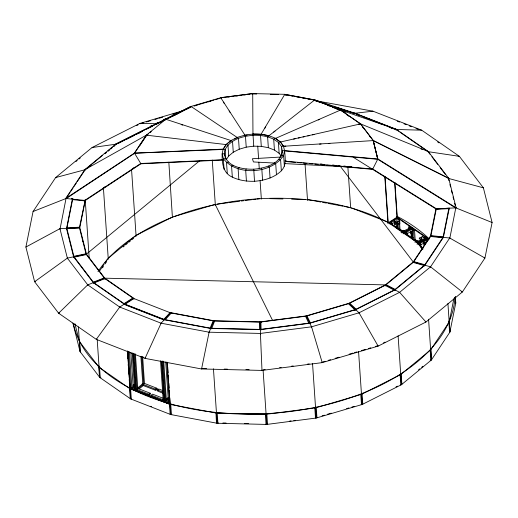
<?xml version="1.0" encoding="UTF-8"?>
<svg xmlns="http://www.w3.org/2000/svg" width="518" height="518" viewBox="0 0 518 518"><rect width="100%" height="100%" fill="white"/><g stroke="black" fill="none" stroke-linecap="round" stroke-linejoin="round"><path stroke-width="0.78" d="M262.6 134.868L261.091 134.246L284.777 94.328L314.724 99.935L354.785 113.131L396.205 129.28L395.83 129.545L396.302 129.876M267.948 135.871L268.654 136.001L314.666 99.968L340.501 110.043L360.476 123.899L373.206 140.585L377.836 158.987L372.617 169.334L333.372 165.805M313.571 100.22L313.027 100.039L314.653 100.298L314.653 99.961L284.706 94.354L284.706 94.69L284.725 94.315L252.68 93.59L220.746 97.721L191.045 106.449L115.883 144.056L116.861 143.985M268.654 136.001L268.667 135.671L261.091 134.246L252.978 134.052M256.695 94.023L252.693 93.926L252.635 93.557L220.726 97.688L244.897 135.094C255.031 133.262 265.786 133.773 275.2 138.215L275.181 138.552L340.52 110.049L340.954 110.697M428.256 151.509L396.257 129.306L340.617 110.023L314.666 99.968M345.791 112.212L340.501 110.043M358.87 124.573L360.476 123.899L280.225 142.049L275.213 138.222L273.698 139.187C262.723 134.007 249.78 134.298 238.494 138.345C231.514 141.155 223.536 146.872 224.365 155.335M253.749 169.192L254.513 181.287C264.206 180.536 274.249 177.771 281.345 170.785C286.758 165.339 285.12 157.44 284.583 150.602L282.485 150.719C280.795 163.928 265.061 168.279 253.749 169.192C242.709 169.522 226.502 166.809 224.262 153.781L222.164 153.891C221.892 162.73 223.012 173.219 232.329 177.124C239.232 180.452 246.918 181.514 254.513 181.287M332.414 107.226L340.481 110.373L340.663 110.049L360.625 123.899L428.282 151.534L448.692 178.283L456.125 207.809L455.555 207.86L377.79 159.291L373.206 140.585L281.397 146.387L278.399 142.45L273.698 139.187L274.436 150.058L279.144 153.328L281.28 156.138M373.219 140.611L377.79 159.291L284.602 150.913L283.417 145.959L280.264 141.731M314.827 100.544L372.96 111.176L421.71 130.193L459.375 156.339L483.385 187.827L492.1 222.52L484.932 258.042L462.367 291.984L425.945 322.021L378.14 346.115L322.222 362.626L261.991 370.422L201.56 368.971L145.04 358.378L96.29 339.361L58.625 313.215L34.615 281.727L25.9 247.034L33.068 211.512L55.633 177.57L92.055 147.533L139.86 123.433L184.285 110.321M59.991 229.273L66.032 198.498L85.269 200.479L89.225 258.521M66.485 228.93L72.332 199.152L72.371 199.76M72.695 199.184L66.822 228.302L73.964 256.734L93.641 282.543L124.514 303.975L164.471 319.561L210.794 328.244L260.327 329.429L309.693 323.044L355.523 309.511L394.703 289.763L424.559 265.138L443.052 237.322L448.899 208.204M96.814 339.025L96.29 339.361L119.716 307.057L133.566 298.154L104.791 278.179L86.454 254.124L79.791 227.622L85.269 200.479M226.301 159.609L228.716 155.976L233.262 152.227L232.524 141.349L231.022 140.566L226.146 144.587L223.122 149.132L222.164 153.891L223.329 158.534L224.074 169.412M145.409 357.977L145.04 358.378L161.111 323.206L170.81 312.684L213.992 320.778L260.159 321.885L306.17 315.928L348.892 303.315L385.411 284.906L413.241 261.959L430.477 236.027L435.929 208.89L353.652 157.491M436.305 208.871L430.846 236.072L413.571 262.05L385.683 285.049L349.087 303.496L306.274 316.135L260.166 322.105L213.902 320.992L170.629 312.885L133.301 298.323L104.468 278.308L86.085 254.196L79.416 227.642L85.179 200.026M284.369 166.239L283.624 155.361L284.583 150.608L377.946 159L456.125 207.828L435.955 208.89L449.274 208.184L443.414 237.361L424.883 265.235L394.975 289.905L355.717 309.693L309.796 323.251L260.334 329.649L210.703 328.457L164.29 319.761L124.249 304.144L93.318 282.673L73.601 256.811L66.446 228.321M449.753 238.617L455.801 207.847L492.1 222.52M74.922 323.744L79.371 341.453L99.087 367.314L130.018 388.778L170.059 404.396L216.472 413.099L266.103 414.29L315.566 407.886L361.486 394.334L400.744 374.546L430.659 349.87L449.19 322.002L453.872 298.769M72.908 323.122L80.063 351.605L99.78 377.467L130.711 398.938L170.752 414.555L217.165 423.258L266.796 424.43L316.252 418.026L362.179 404.487L401.437 384.699L431.352 360.029L449.877 332.155L455.769 302.985L455.341 296.73M213.992 320.778L209.104 332.2L201.56 368.971L201.748 368.538M314.653 100.298L314.724 99.935M340.481 110.373L340.617 110.023M246.199 169.01L245.681 170.215L246.426 181.093M210.101 328.114L213.202 320.862M214.64 321.011L211.584 328.872M215.954 412.535L216.466 423.122M218.104 422.837L217.916 423.271L217.223 413.118M264.75 128.393L265.566 127.02M285.211 95.157L285.405 94.82L286.991 95.118M134.874 153.056L66.259 198.543L65.721 198.465L84.874 169.639L115.831 144.088L190.987 106.475L191.155 106.812L171.827 116.395M66.479 197.831L70.047 192.469M70.934 191.129L73.161 187.775M74.055 186.435L76.282 183.087M77.176 181.747L85.192 169.684L102.512 155.4M66.259 198.543L66.544 198.122M84.984 200.019L84.706 200.44L140.734 163.487L223.038 159.738M65.721 198.465L134.35 153.205L146.296 135.217L146.542 135.489L139.692 145.804M223.057 160.043L140.915 163.792L134.512 153.16L146.464 135.179L226.094 144.574L230.97 140.553M99.709 270.817L104.124 264.18M104.979 262.891L107.627 258.909M102.532 267.832L103.412 266.505M105.18 263.843L106.507 261.849M134.35 153.205L223.141 149.437L226.081 144.58M79.791 227.622L59.946 228.665L67.353 258.119L87.736 284.855L119.716 307.057L161.111 323.206L209.104 332.2L260.418 333.43L311.558 326.813L359.039 312.794L399.624 292.333L430.555 266.828L449.715 238.008L484.932 258.042L484.207 257.964M373.167 140.902L373.381 140.605L360.651 123.925L360.444 124.223L358.514 122.883M335.936 107.349L355.083 113.662L354.474 113.423L354.726 113.112L351.58 112.523M239.141 167.683L238.118 168.797L238.856 179.675M268.635 135.697L267.605 136.81L268.35 147.688L274.436 150.058M165.171 319.69L171.322 313.014M372.591 111.571L372.96 111.176L354.636 113.306L354.675 113.915M170.059 404.396L130.283 388.61L129.778 387.684M171.128 404.131L170.759 404.532L171.452 414.685L171.821 414.29M425.407 321.743L425.945 322.021L399.624 292.333L385.411 284.906L104.791 278.179L87.736 284.855L58.625 313.215L59.272 312.963M75.978 161.512L77.208 160.502M79.053 158.974L80.284 157.964M104.986 153.36L106.222 152.337M108.081 150.809L109.317 149.786M110.554 148.763L112.412 147.235M113.649 146.218L115.501 144.684M233.262 152.227L239.232 149.216L238.494 138.345L191.09 106.481L165.773 119.25L146.329 135.192L84.874 169.639L85.839 169.392M87.354 168.331L88.597 167.301M89.847 166.272L91.09 165.242M104.986 153.781L106.229 152.752M108.1 151.211L109.35 150.181M110.593 149.152L111.843 148.122M113.714 146.575L114.957 145.552M148.407 133.955L146.542 135.496L146.329 135.192M150.058 132.595L151.282 131.585M165.378 119.949L165.773 119.25L230.983 140.546L237.419 137.341L244.91 135.127L245.48 136.279L246.218 147.157L239.232 149.216M199.417 160.956L86.454 254.124L67.353 258.119L34.615 281.727L35.341 281.572M229.824 141.874L231.041 140.87M108.353 258.119L120.953 247.727M121.238 247.494L135.34 235.858M123.116 246.95L124.352 245.933M125.589 244.91L127.447 243.382M128.684 242.359L130.536 240.831M131.773 239.815L133.631 238.28M137.477 388.086L142.767 383.721L143.667 384.078L137.788 388.921M139.038 389.037L143.745 385.159L141.777 356.28M150.194 393.22L150.265 394.302L149.022 395.331L148.951 394.243L150.194 393.22L137.717 388.351M142.884 385.366L155.251 390.19L155.173 389.109L156.423 388.079L144.392 383.391M155.251 390.19L156.494 389.167L156.423 388.079M156.553 389.562L157.789 388.539M151.424 396.264L151.347 395.182L152.596 394.153L163.604 398.446M162.743 393.117L157.647 391.129L157.576 390.048L158.819 389.018L162.581 390.481M166.058 399.236L168.408 397.3M166.369 400.071L168.719 398.135M167.618 400.187L168.797 399.216M454.331 297.889L455.562 296.872M418.557 369.852L419.787 368.835M421.633 367.314L422.863 366.304M273.763 132.038L275.045 131.041M103.212 188.002L105.238 186.661M132.239 168.855L134.266 167.521M85.263 200.498L140.915 163.792M233.055 165.307L231.585 166.252L232.329 177.124M124.048 303.652L132.841 297.999M421.186 130.53L421.71 130.193L396.03 129.455L396.069 130.063M132.854 385.185L134.194 384.33M133.145 386.111L134.479 385.256M130.083 388.118L129.552 388.455L130.245 398.614M130.018 388.778L127.758 351.534M387.762 223.116L397.267 217.01L394.904 182.342M388.921 222.999L397.733 217.333M133.929 387.373L135.263 386.519M389.212 223.918L398.038 218.246M391.589 224.119L392.514 223.517L391.226 222.623M392.709 223.439L394.755 222.125M398.394 219.742L399.326 219.14L399.43 220.707M399.728 221.244L396.484 222.876L396.445 222.267L394.204 220.713L394.438 224.1L394.904 224.423L397.28 222.895L399.326 224.313L399.915 224.022L399.682 220.636L397.112 218.849M396.581 228.017L397.934 227.149M395.836 129.552L396.257 129.306M146.51 135.392L146.995 135.12M25.9 247.034L59.946 228.665M136.629 125.615L138.073 124.883M145.318 129.461L116.123 144.172L92.055 147.533L92.593 147.811M146.743 128.742L156.708 123.718L139.86 123.433L140.242 123.796M119.923 142.444L117.437 143.7L124.042 140.404M123.504 140.637L130.251 137.238M130.666 137.03L142.359 131.132M158.838 122.883L156.54 123.562L156.805 123.841L156.203 124.145L156.604 123.944M119.516 142.657L120.934 141.945M126.612 139.077L134.415 135.14M141.356 131.643L139.225 132.718L139.575 132.958M169.269 117.845L174.838 115.035M175.427 114.737L176.819 114.038M177.447 113.72L190.287 107.245M234.596 139.077L237.393 137.309L237.438 137.646M136.383 235.191L171.801 217.34M396.445 222.267L399.682 220.636M408.857 228.503L408.754 226.942L409.803 226.411M401.625 231.086L403.263 230.264L404.085 230.834M401.036 232.375L411.085 227.305M401.858 232.945L411.914 227.881M403.036 232.906L412.373 228.198M403.146 233.838L413.202 228.775M405.393 233.696L407.031 232.873L407.187 235.217M413.442 230.193L414.491 229.668L415.183 239.821L414.135 240.352L413.442 230.193L412.153 229.299L412.794 238.675M406.85 233.722L412.768 230.737M411.622 238.325L413.235 237.509M421.102 239.964L419.327 238.733L419.289 238.125L422.526 236.493L425.103 238.28M383.534 342.851L384.978 342.12M396.011 386.881L397.442 386.156M135.677 134.499L141.453 131.63M160.943 121.937L166.511 119.146M167.042 118.894L170.649 117.1M171.238 116.803L177.868 113.507M125.634 139.607L133.385 135.748M137.069 133.909L140.643 132.129M141.284 131.812L142.722 131.099M146.439 129.247L152.059 126.444M155.776 124.592L157.213 123.873M158.89 123.038L161.363 121.795M166.032 119.477L166.427 119.282M172.753 115.948L182.071 111.325M185.658 109.551L189.238 107.77M157.498 123.64L157.899 123.439M174.378 115.268L178.969 112.989M318.22 119.975L319.71 119.341M33.068 211.512L66.032 198.498M228.347 162.043L226.547 162.749L227.285 173.627M285.845 146.121L283.437 146.264L280.206 141.744L278.399 142.45L279.144 153.328M104.176 277.92L93.35 282.155L93.389 282.763M94.108 282.867L104.934 278.626L104.973 279.241M458.728 156.591L459.375 156.339L428.01 151.651L399.948 132.174M415.436 240.663L416.582 240.216L417.871 241.11M423.815 237.386L424.961 236.94M421.367 238.539L421.775 238.545M414.931 242.262L426.249 237.833M99.443 366.666L98.789 366.919L99.482 377.078M416.466 242.56L427.732 238.15M416.925 242.89L428.198 238.481L428.496 238.869L417.236 243.279M417.048 244.25L428.38 239.821M419.664 244.625L420.81 244.179L419.988 243.104M420.227 244.749L423.983 243.279M100.9 377.538L100.252 377.79L99.56 367.638M194.14 105.925L213.986 100.065M215.358 99.715L219.328 98.491M194.638 105.931L196.944 105.251M208.521 101.832L210.826 101.152M141.013 123.562L143.337 122.883M146.432 121.963L150.304 120.823M154.947 119.451L157.271 118.764M158.819 118.311L162.691 117.165M172.753 114.193L176.625 113.053M163.565 119.522L165.877 118.836M163.248 119.775L165.546 119.095M173.841 216.615L214.51 204.61M322.792 361.985L325.116 361.299M328.211 360.386L330.536 359.699M335.178 358.326L339.05 357.187M349.113 354.215L352.985 353.075M354.532 352.616L356.857 351.929M361.499 350.556L365.371 349.417M368.466 348.504L370.791 347.818M375.44 346.445L377.758 345.759L378.14 346.115L359.039 312.794L348.892 303.315M322.099 415.844L324.391 415.171M327.454 414.264L331.274 413.137M346.568 408.624L348.867 407.944M351.923 407.038L354.215 406.365M448.154 178.412L448.692 178.283L373.381 140.605M293.596 139.077L295.169 138.727M298.31 138.028L299.89 137.678M303.03 136.979L304.603 136.629M307.75 135.93L309.324 135.58M312.471 134.881L314.037 134.531M225.349 158.113L223.329 158.534C236.409 176.405 272.118 173.847 283.624 155.361L281.591 155.154M85.982 253.775L73.86 256.306L73.899 256.915M74.262 257.122L86.383 254.584M448.161 178.438L448.717 178.341L373.4 140.656M220.668 97.701L221.523 97.967M223.925 97.656L225.783 97.488M227.926 97.131L229.552 96.924M231.928 96.613L233.54 96.406M235.93 96.095L237.853 95.927M239.925 95.577L241.537 95.37M243.913 95.066L245.538 94.852M247.902 94.548L249.54 94.334M251.936 94.023L252.706 93.551L252.965 134.052M244.93 135.438L244.897 135.094L244.93 135.431L247.138 135.146M246.218 147.157L253.742 146.18L261.292 146.361L268.35 147.688M217.269 204.137L227.894 202.765M228.969 202.622L239.847 201.217M241.297 201.029L243.836 200.699M245.195 200.524L251.8 199.67M252.998 199.514L255.788 199.152M256.902 199.009L259.771 198.634M263.584 369.774L265.184 369.567M279.597 367.702L281.196 367.495M291.602 366.148L293.201 365.941M307.608 364.076L309.214 363.869M289.73 421.03L291.045 420.856M293.79 420.499L295.163 420.325M355.419 113.572L356.999 113.384M319.489 144.108L321.095 144.023M328.302 143.583L329.908 143.492M281.313 157.012L252.415 158.735L253.431 161.946L275.142 163.086M436.221 209.311L448.808 208.644L448.853 209.253M66.913 227.868L79.5 227.201L79.545 227.81M66.932 228.729L79.519 228.069L79.565 228.678M134.512 153.16L223.064 149.126M157.071 122.753L158.625 122.779M155.918 123.336L157.472 123.362M150.79 125.848L152.344 125.874M270.305 94.347L278.341 94.541M272.028 94.464L275.252 94.541M266.103 414.27L216.472 413.099L215.87 412.749M222.895 422.953L226.088 423.025M244.451 423.465L248.459 423.556M270.053 198.647L282.957 198.957M291.64 199.165L305.231 199.488M202.551 368.557L206.565 368.654M224.236 369.081L227.447 369.153M245.921 369.599L249.132 369.677M284.79 163.597L351.534 167.107M285.198 160.742L285.962 160.813L285.198 160.742L285.327 161.48L295.739 162.419M320.487 163.915L322.105 164.064M332.53 165.002L334.142 165.145M338.15 165.507L339.763 165.65M343.771 166.013L345.383 166.155M350.194 166.589L351.806 166.738M285.301 161.176L372.766 169.043L436.525 208.858L436.421 208.43M297.338 162.561L301.346 162.924M302.946 163.066L306.947 163.429M309.35 163.643L312.555 163.934M314.957 164.148L318.162 164.439M321.361 164.724L324.566 165.015M326.968 165.229L330.976 165.592M223.122 149.132L225.155 149.339L225.842 159.44M71.355 198.614L72.96 198.782M430.931 235.632L443.136 236.888M430.477 236.033L449.715 238.008M72.611 199.624L84.816 200.88L84.855 201.489M430.568 236.486L442.773 237.743M448.543 321.484L449.274 321.561L449.967 331.714M449.19 322.002L448.821 321.963L448.866 320.914M287.904 95.338L289.458 95.629M290.954 95.862L292.541 96.16M296.503 96.898L300.472 97.643M302.039 97.941L303.619 98.232M304.578 98.459L306.112 98.744M307.556 98.97L309.136 99.268M308.275 199.676L312.568 200.485M313.804 200.712L320.959 202.052M322.481 202.344L326.45 203.082M327.823 203.341L343.039 206.196M344.328 206.436L348.905 207.291M448.439 179.001L448.394 178.393L483.385 187.827M226.146 144.587L227.972 145.105L228.716 155.976M278.775 159.395L280.607 159.907L281.345 170.785M413.85 261.635L424.831 264.724M461.713 291.796L462.367 291.984L430.555 266.828L413.241 261.959L339.892 165.76M413.124 262.419L424.106 265.507L424.151 266.123M56.287 177.758L55.633 177.57L85.192 169.684L85.217 170.034M430.328 349.779L430.659 349.87M430.97 359.421L431.63 359.609L430.937 349.449M430.238 360.217L430.898 360.405L430.205 350.246M84.907 169.606L85.386 169.768M181.177 124.592L182.712 125.091M331.649 105.937L315.255 100.537L318.771 101.891M315.028 100.524L325.44 103.956M334.175 106.831L353.775 113.293M372.908 120.791L375.2 121.568M339.245 109.874L342.91 111.189M389.996 127.499L393.816 128.82M394.58 129.086L395.221 129.312M397.261 121.199L399.507 122.073M403.995 123.821L406.235 124.696M409.226 125.861L411.467 126.742M415.954 128.49L418.194 129.364M354.636 113.306L395.279 129.157M356.883 114.387L360.651 115.857M363.668 117.036L367.437 118.505M368.848 119.056L372.714 120.564M375.731 121.736L377.991 122.624M378.159 122.688L383.275 124.683M387.658 126.386L393.829 128.794M357.044 114.504L359.22 115.352M366.459 118.175L368.628 119.017M375.712 121.782L377.881 122.624M380.775 123.757L382.951 124.605M390.19 127.428L392.359 128.27M336.422 108.735L340.009 110.133M327.933 105.478L329.429 106.067M396.659 216.77L428.198 238.481M396.406 216.945L397.002 217.178L394.638 182.517M351.45 207.893L387.574 221.982M125.9 305.108L163.915 319.936L163.869 319.328L170.027 312.645L170.072 313.26M141.673 356.52L143.913 357.394M156.19 389.044L158.45 389.925M142.081 384L155.173 389.109M157.576 390.048L162.671 392.029M134.777 387.205L133.307 386.629L131.844 387.574L148.951 394.243M165.805 399.307L168.745 400.453M151.347 395.182L168.454 401.851M130.84 388.235L169.6 403.354M134.874 390.132L131.151 388.681L130.627 389.018L131.319 399.177M136.357 390.708L169.82 403.762L169.451 404.163L170.144 414.322M150.88 406.261L151.483 406.494M421.043 148.964L422.546 149.579M284.777 94.328L286.24 94.975M284.725 94.315L286.189 94.969M115.831 144.088L116.265 144.282M274.223 163.144L275.725 163.928L276.47 174.806M395.15 289.394L386.13 284.68L386.175 285.288M394.114 290.061L385.094 285.347L385.139 285.955M401.346 384.045L401.89 384.33L401.197 374.171M400.304 384.719L400.841 384.997L400.149 374.844M437.652 141.958L438.973 142.871M396.03 129.455L398.64 131.268M346.859 114.795L348.854 116.181M397.209 217.67L427.078 238.409M408.754 226.942L410.042 227.836M419.289 238.125L421.529 239.679L421.568 240.287M275.162 138.248L280.206 141.744M394.243 221.322L396.484 222.876M406.203 232.297L407.031 232.873M399.89 229.209L402.544 231.054M414.497 239.348L417.152 241.194M390.3 223.226L402.454 231.663M404.571 233.119L416.725 241.556M389.769 223.562L401.864 231.954M403.982 233.417L416.077 241.815M268.253 166.155L269.328 167.159L270.066 178.03M349.676 303.198L356.112 309.214M348.4 303.697L354.836 309.712L354.875 310.321M361.693 393.674L362.082 394.03L362.775 404.189L362.386 403.826M172.429 217.651L168.829 162.212M361.098 404.331L361.486 404.694L360.793 394.535M428.01 151.651L429.953 154.202M431.895 156.747L437.716 164.387M440.145 167.567L445.486 174.572M362.678 127.156L363.869 128.71M369.476 136.059L370.72 137.697M423.698 242.275L425.123 244.146L425.084 243.538L423.653 241.666L424.184 245.441L423.996 242.67M418.842 243.551L422.72 248.627M418.194 243.803L422.533 249.488M223.42 102.137L224.294 103.496M229.124 110.969L229.998 112.328M165.669 119.244L165.838 119.58M261.273 168.214L261.836 169.367L262.581 180.245M306.967 315.928L310.379 322.837M306.17 315.928L311.558 326.813L322.222 362.626L322.021 362.211M305.536 316.233L308.993 323.744M215.3 204.61L272.546 320.37M316.744 417.424L316.951 417.838L316.258 407.685M315.3 417.709L315.507 418.123L314.814 407.97M191.045 106.449L191.155 106.812M377.68 158.864L377.79 159.291M448.394 178.393L448.983 180.717M449.954 184.589L450.537 186.914M451.515 190.792L452.097 193.117M453.069 196.995L453.658 199.32M454.629 203.192L455.212 205.523M455.445 207.427L455.555 207.86M455.659 302.551L455.769 302.985M284.499 150.479L284.602 150.913M82.576 240.676L82.738 241.317M79.396 339.575L79.591 340.339M220.739 97.727L220.778 98.064M449.307 208.184L449.346 208.799M455.251 297.177L455.678 303.425M447.921 303.464L449.877 332.155M448.905 322.423L449.598 332.582M430.555 266.828L430.575 267.178M428.567 319.243L431.352 360.029M422.526 236.493L422.571 237.102M420.81 244.179L421.024 247.306M411.68 231.287L412.14 238.06L411.318 237.49L410.91 231.468M410.496 231.902L410.599 233.404M399.643 223.828L400.019 229.299M399.138 221.542L399.326 224.313M398.666 223.646L399.087 229.895M397.377 222.753L397.805 229.001M396.976 223.051L397.287 227.564L396.335 227.065L396.076 223.31M399.624 292.333L399.65 292.689M394.716 221.646L394.904 224.423M392.514 223.517L392.625 225.084M394.975 289.905L395.014 290.514M398.102 335.852L401.437 384.699M385.081 176.878L388.215 222.824M384.764 176.243L387.95 222.999M359.039 312.794L359.078 313.403M347.902 167.359L350.647 207.66M361.842 393.246L361.881 393.855M355.717 309.693L355.756 310.301M358.573 351.605L362.179 404.487M305.05 164.102L307.524 200.375M311.558 326.813L311.596 327.421M312.542 363.552L316.258 418.045M282.595 152.273L281.397 146.387L282.032 155.704M261.292 146.361L260.548 135.489L261.085 134.583M257.731 146.063L258.611 158.961M258.832 162.186L259.272 168.635M260.094 180.724L261.35 199.048M253.742 146.18L252.972 134.084M260.949 322.617L260.904 322.008L261.111 329.947M266.848 414.193L267.541 424.352L267.534 423.912M263.079 369.956L266.796 424.449M260.159 321.885L260.457 334.039M259.466 322.695L259.421 322.086L259.583 329.409M265.352 414.258L266.045 424.41L266.038 423.97M212.263 160.081L215.346 205.225M213.448 368.764L217.165 423.258M209.104 332.2L209.123 332.55M167.385 362.283L167.547 364.698M167.715 367.12L168.097 372.759M168.266 375.181L168.596 380.018M168.816 383.242L169.146 388.079M169.308 390.494L169.639 395.331M169.8 397.753L170.189 403.392M167.197 362.483L170.752 414.555M166.783 362.05L169.645 403.962M165.734 362.03L168.525 402.933M163.766 361.849L166.388 400.356M161.111 323.206L161.137 323.556M162.859 360.904L165.643 401.813M162.011 361.357L164.743 401.463M161.409 361.124L164.148 401.23M160.509 360.768L163.248 400.874M131.54 169.334L136.104 236.24M142.683 357.232L144.483 383.702M140.928 356.734L142.787 384.006M133.948 299.164L133.903 298.556L125.116 304.208L125.155 304.817M135.405 353.911L137.807 389.206M134.55 353.768L137.069 390.663M133.65 353.418L136.169 390.313M133.048 353.179L135.567 390.08M132.148 352.829L134.667 389.73M130.84 352.505L133.217 387.244M129.403 351.761L131.922 388.655M128.328 351.34L130.886 388.843M127.441 350.893L130.711 398.938M127.681 356.85L127.791 358.462M128.192 364.419L128.302 366.025M128.723 372.17L128.852 374.048M129.215 379.422L129.345 381.261M119.716 307.057L119.755 307.666M103.386 187.451L108.275 259.194M99.08 366.187L99.119 366.796M93.318 282.673L93.363 283.281M97.222 339.905L99.78 377.467M87.736 284.855L87.762 285.211M79.668 341.841L80.361 352M73.601 256.811L73.647 257.42M78.386 326.942L80.063 351.605M67.353 258.119L67.392 258.728M260.418 333.43L261.991 370.422L261.985 369.981M157.757 390.494A178.373 103.581 -3.9 0 1 155.51 389.607M97.98 271.62A178.373 103.581 -3.9 0 1 256.086 198.977A178.373 103.581 -3.9 0 1 423.115 248.951M454.869 298.504A191.738 111.344 -3.9 0 1 270.817 413.396A191.738 111.344 -3.9 0 1 73.504 324.08M397.228 216.401A191.738 111.344 -3.9 0 1 429.383 239.031M396.646 220.933L397.209 220.992L396.646 220.933M421.238 238.002L421.794 238.06L421.238 238.002M425.828 242.294L426.392 242.353L425.828 242.294M252.687 93.926L252.654 93.59L252.693 93.926"/></g></svg>
